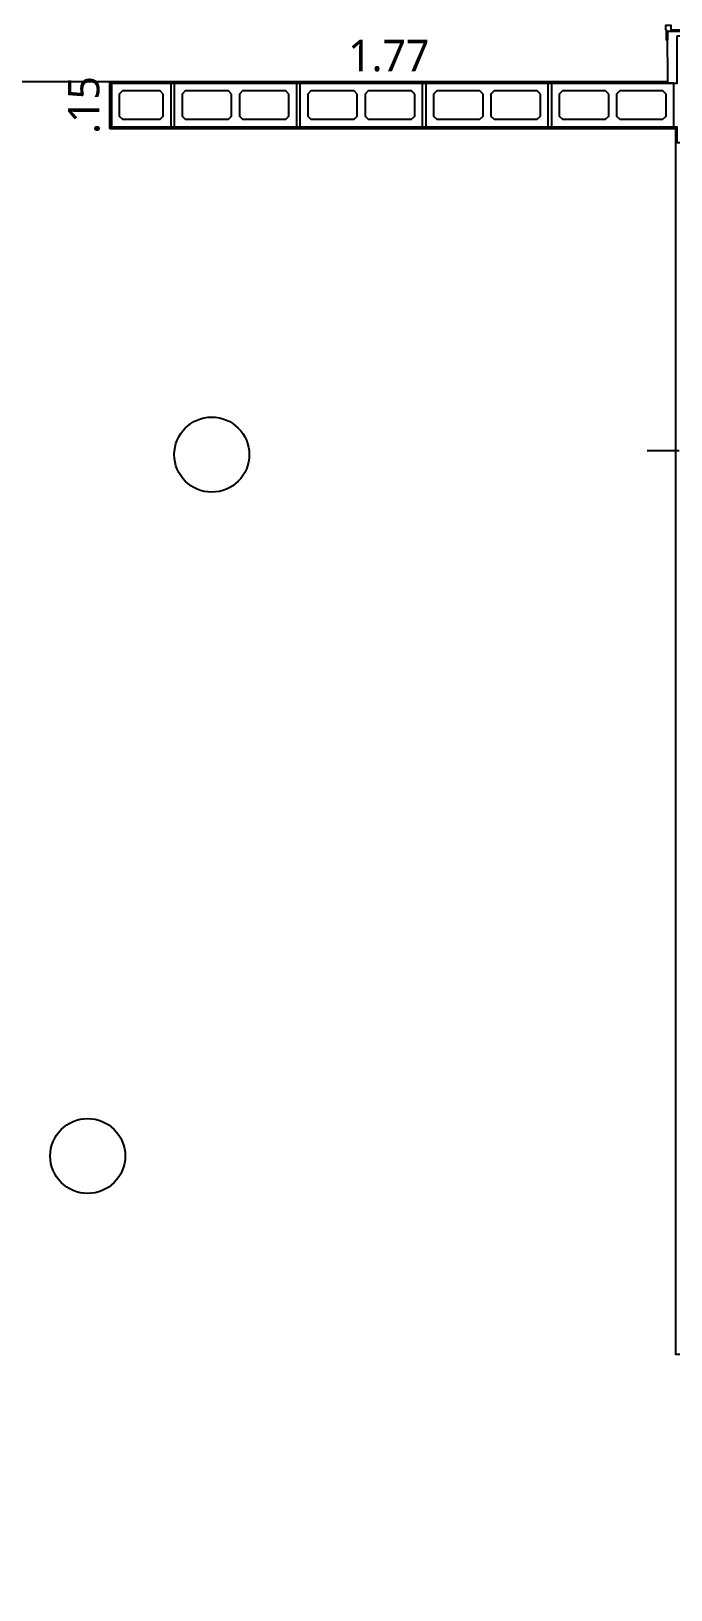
# Model space of a CAD drawing. Header units: metres. Extents: x 3.4 to 18.5, y -11.2 to 1.8.
# Drawn here: x 8.725 to 10.76, y -6.575 to -1.615 of the extents above; entities that cross this region are included whole.
import ezdxf

# ---------------------------------------------------------------- set-up
doc = ezdxf.new("R2010")
doc.units = ezdxf.units.M
for name, color, linetype in [('00 - ARQ-STA - FOLHA', 5, 'Continuous'), ('ARQ-STA - COTAS_ALVENARIA', 1, 'Continuous'), ('ARQ-STA - JANELAS', 4, 'Continuous'), ('ARQ-STA - REVESTIMENTOS', 4, 'Continuous'), ('ESTRUTURA - ARQ-STA - ALVENARIA_ESTRUTURAL', 5, 'Continuous'), ('ESTRUTURA - ARQ-STA - BLOCOS_ESTRUTURAIS', 250, 'Continuous'), ('F2_LAZOS_ALVENARIA', 7, 'Continuous')]:
    doc.layers.add(name, color=color, linetype=linetype)
doc.styles.add('COTAS', font='segoeuil.ttf')

msp = doc.modelspace()

# ---------------------------------------------------------------- linework, layer by layer
at = {"layer": '00 - ARQ-STA - FOLHA', "color": 251, "true_color": 0x636466}
msp.add_line((7.0249, -1.775), (10.5178, -1.775), dxfattribs=at)
at = {"layer": '00 - ARQ-STA - FOLHA', "color": 6}
msp.add_line((10.7869, -2.95), (10.6847, -2.95), dxfattribs=at)
at = {"layer": '00 - ARQ-STA - FOLHA', "color": 251, "true_color": 0x636466}
msp.add_lwpolyline([(5.0749, -2.125), (5.4249, -2.125), (5.4249, -1.775), (8.9749, -1.775), (8.9749, -1.925), (10.7749, -1.925), (10.7748, -5.825), (13.4748, -5.825), (13.4748, -6.825), (7.0248, -6.825), (7.0248, -3.625), (5.0749, -3.625), (5.0749, -2.125)], dxfattribs=at)
at = {"layer": '00 - ARQ-STA - FOLHA', "color": 32, "true_color": 0xcd6928}
for centre in [(9.2996, -2.9625), (8.9048, -5.1945)]:
    msp.add_circle(centre, 0.1193, dxfattribs=at)
at = {"layer": 'ARQ-STA - JANELAS', "color": 1}
msp.add_lwpolyline([(10.7454, -1.6099), (10.7454, -1.6431), (10.7499, -1.6431), (10.7499, -1.615), (10.7871, -1.615), (10.7871, -1.612), (10.7607, -1.612), (10.7607, -1.5965), (10.7433, -1.5965), (10.7433, -1.6099)], close=True, dxfattribs=at)
at = {"layer": 'ARQ-STA - REVESTIMENTOS'}
for p, q in [((10.7499, -1.78), (10.7498, -1.615)), ((10.7498, -1.615), (10.9498, -1.615)), ((8.9749, -1.925), (8.9749, -1.775)), ((8.9749, -1.775), (10.7499, -1.775)), ((10.7749, -1.925), (8.9749, -1.925))]:
    msp.add_line(p, q, dxfattribs=at)
at = {"layer": 'ESTRUTURA - ARQ-STA - ALVENARIA_ESTRUTURAL'}
for p, q in [((8.98, -1.92), (8.98, -1.78)), ((8.98, -1.78), (10.78, -1.78)), ((10.78, -1.92), (8.98, -1.92))]:
    msp.add_line(p, q, dxfattribs=at)
at = {"layer": 'ESTRUTURA - ARQ-STA - BLOCOS_ESTRUTURAIS'}
for points in [[(9.17, -1.78), (8.98, -1.78), (8.98, -1.92), (9.17, -1.92), (9.17, -1.78)], [(9.57, -1.78), (9.18, -1.78), (9.18, -1.92), (9.57, -1.92), (9.57, -1.78)], [(9.97, -1.78), (9.58, -1.78), (9.58, -1.92), (9.97, -1.92), (9.97, -1.78)], [(10.37, -1.78), (9.98, -1.78), (9.98, -1.92), (10.37, -1.92), (10.37, -1.78)], [(10.77, -1.78), (10.38, -1.78), (10.38, -1.92), (10.77, -1.92), (10.77, -1.78)], [(9.145, -1.815), (9.135, -1.805), (9.015, -1.805), (9.005, -1.815), (9.005, -1.885), (9.015, -1.895), (9.135, -1.895), (9.145, -1.885), (9.145, -1.815)], [(9.3625, -1.815), (9.3525, -1.805), (9.215, -1.805), (9.205, -1.815), (9.205, -1.885), (9.215, -1.895), (9.3525, -1.895), (9.3625, -1.885), (9.3625, -1.815)], [(9.545, -1.815), (9.535, -1.805), (9.3975, -1.805), (9.3875, -1.815), (9.3875, -1.885), (9.3975, -1.895), (9.535, -1.895), (9.545, -1.885), (9.545, -1.815)], [(9.7625, -1.815), (9.7525, -1.805), (9.615, -1.805), (9.605, -1.815), (9.605, -1.885), (9.615, -1.895), (9.7525, -1.895), (9.7625, -1.885), (9.7625, -1.815)], [(9.7625, -1.815), (9.7525, -1.805), (9.615, -1.805), (9.605, -1.815), (9.605, -1.885), (9.615, -1.895), (9.7525, -1.895), (9.7625, -1.885), (9.7625, -1.815)], [(9.945, -1.815), (9.935, -1.805), (9.7975, -1.805), (9.7875, -1.815), (9.7875, -1.885), (9.7975, -1.895), (9.935, -1.895), (9.945, -1.885), (9.945, -1.815)], [(10.1625, -1.815), (10.1525, -1.805), (10.015, -1.805), (10.005, -1.815), (10.005, -1.885), (10.015, -1.895), (10.1525, -1.895), (10.1625, -1.885), (10.1625, -1.815)], [(10.345, -1.815), (10.335, -1.805), (10.1975, -1.805), (10.1875, -1.815), (10.1875, -1.885), (10.1975, -1.895), (10.335, -1.895), (10.345, -1.885), (10.345, -1.815)], [(10.345, -1.815), (10.335, -1.805), (10.1975, -1.805), (10.1875, -1.815), (10.1875, -1.885), (10.1975, -1.895), (10.335, -1.895), (10.345, -1.885), (10.345, -1.815)], [(10.5625, -1.815), (10.5525, -1.805), (10.415, -1.805), (10.405, -1.815), (10.405, -1.885), (10.415, -1.895), (10.5525, -1.895), (10.5625, -1.885), (10.5625, -1.815)], [(10.745, -1.815), (10.735, -1.805), (10.5975, -1.805), (10.5875, -1.815), (10.5875, -1.885), (10.5975, -1.895), (10.735, -1.895), (10.745, -1.885), (10.745, -1.815)]]:
    msp.add_lwpolyline(points, dxfattribs=at)
at = {"layer": 'F2_LAZOS_ALVENARIA'}
msp.add_lwpolyline([(10.78, -1.6301), (10.92, -1.6301), (10.92, -1.97), (10.78, -1.97), (10.78, -1.92), (8.98, -1.92), (8.98, -1.78), (10.78, -1.78)], close=True, dxfattribs=at)

# ---------------------------------------------------------------- texts
at = {"layer": 'ARQ-STA - COTAS_ALVENARIA', "color": 1, "insert": (9.8624, -1.6933), "char_height": 0.1, "attachment_point": 5, "style": 'COTAS'}
msp.add_mtext('1.77', dxfattribs=at)
at = {"layer": 'ARQ-STA - COTAS_ALVENARIA', "color": 1, "insert": (8.8929, -1.85), "char_height": 0.1, "attachment_point": 5, "rotation": 90, "style": 'COTAS'}
msp.add_mtext('.15', dxfattribs=at)

doc.saveas('drawing.dxf')
